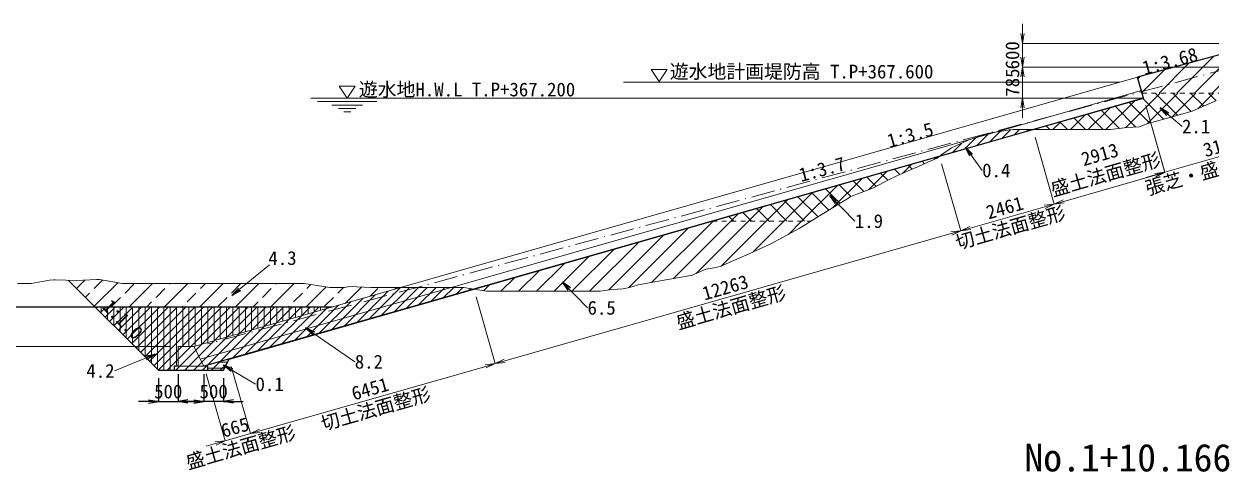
# Model space of a CAD drawing. Header units: millimetres. Extents: x -23295 to 84900, y -241468 to 58400.
# Drawn here: x 14885 to 44963, y 20912 to 32285 of the extents above; entities that cross this region are included whole.
import ezdxf
from ezdxf.enums import TextEntityAlignment as Align

# ---------------------------------------------------------------- set-up
doc = ezdxf.new("R2010")
doc.units = ezdxf.units.MM
doc.header["$LTSCALE"] = 100
doc.header["$PDSIZE"] = 300
doc.linetypes.add('SXF_一点短鎖線', pattern=[9.25, 6, -1.5, 0.25, -1.5])
doc.linetypes.add('SXF_跳び破線', pattern=[12, 6, -6])
doc.layers.get('Defpoints').update_dxf_attribs({"color": 191})
for name, color, linetype, lineweight in [('D-BGD', 7, 'Continuous', 13), ('D-BYP-STR6', 2, 'SXF_一点短鎖線', 13), ('D-STR-DIM', 7, 'Continuous', 13), ('D-STR-HTXT', 7, 'Continuous', 13), ('D-STR-STR5', 4, 'SXF_跳び破線', 13), ('D-STR-STR8', 3, 'Continuous', 25), ('D-STR-STR9', 1, 'Continuous', 25), ('D-STR-STRA', 6, 'Continuous', 25), ('D-STR-STRC', 7, 'Continuous', 13), ('D-STR-TXT', 7, 'Continuous', 13), ('D-TTL-TXT', 7, 'Continuous', 13), ('切土法面整形', 4, 'Continuous', 13), ('埋A', 6, 'Continuous', 13), ('埋C', 6, 'Continuous', 13), ('床堀', 3, 'Continuous', 13), ('張芝', 3, 'Continuous', 13), ('掘削', 4, 'Continuous', 13), ('盛土(2.5≦W＜4.0)', 5, 'Continuous', 13), ('盛土(W＜2.5)', 5, 'Continuous', 13), ('盛土法面整形', 1, 'Continuous', 13)]:
    doc.layers.add(name, color=color, linetype=linetype, lineweight=lineweight)
doc.styles.add('MS ゴシック', font='MS Gothic.ttf')
doc.styles.add('ＭＳ ゴシック', font='MS Gothic.ttf')
doc.dimstyles.new('DIM-100-F', dxfattribs={"dimscale": 100, "dimtxt": 3.5, "dimasz": 2.5, "dimexe": 0, "dimexo": 2, "dimgap": 0.8, "dimtad": 1, "dimdec": 0, "dimzin": 0, "dimdsep": 46, "dimtxsty": 'MS ゴシック', "dimblk": 'OPEN', "dimcen": 0.1, "dimclrd": 256, "dimclre": 256, "dimclrt": 256, "dimaunit": 1, "dimadec": 4, "dimazin": 0, "dimtfac": 1, "dimtdec": 0, "dimtmove": 2, "dimatfit": 3, "dimldrblk": 'OPEN', "dimfxl": 1, "dimtolj": 1, "dimtzin": 0, "dimlwd": -1, "dimlwe": -1, "dimarcsym": 0})
pattern_1 = [(45, (-164286.73, 143107.87), (-112.2532, 112.2532), [])]
pattern_2 = [(45, (-164286.73, 125651.6), (-224.5064, 224.5064), []), (135, (-164286.73, 125651.6), (-224.5064, -224.5064), [])]

# ---------------------------------------------------------------- blocks, each defined once
blk = doc.blocks.new('_Open')
at = {"color": 0, "linetype": 'ByBlock', "lineweight": -2}
for p, q in [((-1, 0.17), (0, 0)), ((-1, -0.17), (0, 0)), ((0, 0), (-1, 0))]:
    blk.add_line(p, q, dxfattribs=at)
blk = doc.blocks.new('*D106')
at = {"layer": 'D-STR-DIM', "transparency": 16777216}
for p, q in [((40183, 31435), (40183, 31685)), ((45311, 31185), (40183, 31185)), ((40183, 30400), (40183, 31185)), ((41045, 30400), (40183, 30400)), ((40183, 30150), (40183, 29900))]:
    blk.add_line(p, q, dxfattribs=at)
at = {"layer": 'Defpoints', "color": 0, "transparency": 16777216}
for p in [(40183, 31185), (45511, 31185), (41245, 30400)]:
    blk.add_point(p, dxfattribs=at)
at = {"layer": 'D-STR-DIM', "transparency": 16777216, "xscale": 250, "yscale": 250, "zscale": 250}
for p, rotation in [((40183, 31185), 270), ((40183, 30400), 90)]:
    blk.add_blockref('_Open', p, dxfattribs=dict(at, rotation=rotation))
at = {"layer": 'D-STR-DIM', "transparency": 16777216, "insert": (39928, 30793), "char_height": 350, "attachment_point": 5, "rotation": 90, "style": 'MS ゴシック'}
blk.add_mtext('\\A1;785', dxfattribs=at)
blk = doc.blocks.new('*D108')
at = {"layer": 'D-STR-DIM', "ltscale": 0.01, "transparency": 16777216}
for p, q in [((16495, 25100), (5911, 25100)), ((5911, 24350), (5911, 24850)), ((18595, 24100), (5911, 24100))]:
    blk.add_line(p, q, dxfattribs=at)
at = {"layer": 'Defpoints', "color": 0, "ltscale": 0.01, "transparency": 16777216}
for p in [(5911, 25100), (16695, 25100), (18795, 24100)]:
    blk.add_point(p, dxfattribs=at)
at = {"layer": 'D-STR-DIM', "ltscale": 0.01, "transparency": 16777216, "xscale": 250, "yscale": 250, "zscale": 250}
for p, rotation in [((5911, 25100), 90), ((5911, 24100), 270)]:
    blk.add_blockref('_Open', p, dxfattribs=dict(at, rotation=rotation))
at = {"layer": 'D-STR-DIM', "ltscale": 0.01, "transparency": 16777216, "insert": (5616, 24600), "char_height": 350, "attachment_point": 5, "rotation": 90, "style": 'MS ゴシック'}
blk.add_mtext('\\A1;1000', dxfattribs=at)
blk = doc.blocks.new('*D109')
at = {"layer": 'D-STR-DIM', "transparency": 16777216}
for p, q in [((40183, 32035), (40183, 32285)), ((45925, 31785), (40183, 31785)), ((40183, 31185), (40183, 31785)), ((45311, 31185), (40183, 31185)), ((40183, 30935), (40183, 30685))]:
    blk.add_line(p, q, dxfattribs=at)
at = {"layer": 'Defpoints', "color": 0, "transparency": 16777216}
for p in [(40183, 31785), (46125, 31785), (45511, 31185)]:
    blk.add_point(p, dxfattribs=at)
at = {"layer": 'D-STR-DIM', "transparency": 16777216, "xscale": 250, "yscale": 250, "zscale": 250}
for p, rotation in [((40183, 31785), 270), ((40183, 31185), 90)]:
    blk.add_blockref('_Open', p, dxfattribs=dict(at, rotation=rotation))
at = {"layer": 'D-STR-DIM', "transparency": 16777216, "insert": (39928, 31485), "char_height": 350, "attachment_point": 5, "rotation": 90, "style": 'MS ゴシック'}
blk.add_mtext('\\A1;600', dxfattribs=at)
blk = doc.blocks.new('*D110')
at = {"layer": 'Defpoints', "color": 0, "transparency": 16777216}
for p in [(20086, 23783), (19447, 23600), (20625, 21895)]:
    blk.add_point(p, dxfattribs=at)
at = {"layer": '盛土法面整形', "transparency": 16777216}
for p, q in [((20141, 23590), (20625, 21895)), ((19502, 23408), (19986, 21712)), ((20866, 21963), (21106, 22032)), ((19986, 21712), (20625, 21895)), ((19746, 21643), (19505, 21575))]:
    blk.add_line(p, q, dxfattribs=at)
at = {"layer": '盛土法面整形', "transparency": 16777216, "xscale": 250, "yscale": 250, "zscale": 250}
for p, rotation in [((20625, 21895), 195.9453959009215), ((19986, 21712), 15.94539590092147)]:
    blk.add_blockref('_Open', p, dxfattribs=dict(at, rotation=rotation))
at = {"layer": '盛土法面整形', "transparency": 16777216, "char_height": 350, "attachment_point": 5, "rotation": 15.9454, "style": 'MS ゴシック'}
for s, insert in [('\\A1;665', (20236, 22049)), ('\\A1;盛土法面整形', (20385, 21527))]:
    blk.add_mtext(s, dxfattribs=dict(at, insert=insert))
blk = doc.blocks.new('*D111')
at = {"layer": 'Defpoints', "color": 0, "transparency": 16777216}
for p in [(26288, 25555), (20086, 23783), (26828, 23667)]:
    blk.add_point(p, dxfattribs=at)
at = {"layer": '切土法面整形', "transparency": 16777216}
for p, q in [((26343, 25363), (26828, 23667)), ((20141, 23590), (20625, 21895)), ((20866, 21963), (26587, 23598))]:
    blk.add_line(p, q, dxfattribs=at)
at = {"layer": '切土法面整形', "transparency": 16777216, "xscale": 250, "yscale": 250, "zscale": 250}
for p, rotation in [((26828, 23667), 15.94539589957715), ((20625, 21895), 195.9453958995772)]:
    blk.add_blockref('_Open', p, dxfattribs=dict(at, rotation=rotation))
at = {"layer": '切土法面整形', "transparency": 16777216, "char_height": 350, "attachment_point": 5, "rotation": 15.9454, "style": 'MS ゴシック'}
for s, insert in [('\\A1;6451', (23657, 23026)), ('\\A1;切土法面整形', (23805, 22506))]:
    blk.add_mtext(s, dxfattribs=dict(at, insert=insert))
blk = doc.blocks.new('*D112')
at = {"layer": 'Defpoints', "color": 0, "transparency": 16777216}
for p in [(38079, 28924), (38619, 27036), (26288, 25555)]:
    blk.add_point(p, dxfattribs=at)
at = {"layer": '盛土法面整形', "transparency": 16777216}
for p, q in [((38134, 28731), (38619, 27036)), ((27068, 23736), (38378, 26967)), ((26343, 25363), (26828, 23667))]:
    blk.add_line(p, q, dxfattribs=at)
at = {"layer": '盛土法面整形', "transparency": 16777216, "xscale": 250, "yscale": 250, "zscale": 250}
for p, rotation in [((38619, 27036), 15.94539589957715), ((26828, 23667), 195.9453958995772)]:
    blk.add_blockref('_Open', p, dxfattribs=dict(at, rotation=rotation))
at = {"layer": '盛土法面整形', "transparency": 16777216, "char_height": 350, "attachment_point": 5, "rotation": 15.9454, "style": 'MS ゴシック'}
for s, insert in [('\\A1;12263', (32653, 25596)), ('\\A1;盛土法面整形', (32802, 25075))]:
    blk.add_mtext(s, dxfattribs=dict(at, insert=insert))
blk = doc.blocks.new('*D113')
at = {"layer": 'Defpoints', "color": 0, "transparency": 16777216}
for p in [(46125, 31785), (43247, 30400), (46811, 29384)]:
    blk.add_point(p, dxfattribs=at)
at = {"layer": '張芝', "transparency": 16777216}
for p, q in [((46180, 31593), (46811, 29384)), ((43302, 30208), (43784, 28519)), ((47051, 29453), (47292, 29521)), ((43784, 28519), (46811, 29384)), ((43544, 28451), (43303, 28382))]:
    blk.add_line(p, q, dxfattribs=at)
at = {"layer": '張芝', "transparency": 16777216, "xscale": 250, "yscale": 250, "zscale": 250}
for p, rotation in [((46811, 29384), 195.9453958995772), ((43784, 28519), 15.94539589957718)]:
    blk.add_blockref('_Open', p, dxfattribs=dict(at, rotation=rotation))
at = {"layer": '張芝', "transparency": 16777216, "char_height": 350, "attachment_point": 5, "rotation": 15.9454, "style": 'MS ゴシック'}
for s, insert in [('\\A1;{\\C3;3148', (45227, 29197)), ('\\A1;張芝・盛土法面整形}', (45377, 28672))]:
    blk.add_mtext(s, dxfattribs=dict(at, insert=insert))
blk = doc.blocks.new('*D118')
at = {"layer": 'Defpoints', "transparency": 16777216}
for p, q in [((19445, 23400), (19445, 22703)), ((19945, 23300), (19945, 22703)), ((19195, 22703), (18945, 22703)), ((19945, 22703), (19445, 22703)), ((20195, 22703), (20445, 22703))]:
    blk.add_line(p, q, dxfattribs=at)
at = {"layer": 'Defpoints', "color": 0, "transparency": 16777216}
for p in [(19445, 23600), (19945, 23500), (19445, 22703)]:
    blk.add_point(p, dxfattribs=at)
at = {"layer": 'Defpoints', "transparency": 16777216, "xscale": 250, "yscale": 250, "zscale": 250}
blk.add_blockref('_Open', (19445, 22703), dxfattribs=at)
at = {"layer": 'Defpoints', "transparency": 16777216, "xscale": 250, "yscale": 250, "zscale": 250, "rotation": 180}
blk.add_blockref('_Open', (19945, 22703), dxfattribs=at)
at = {"layer": 'Defpoints', "transparency": 16777216, "insert": (19695, 22958), "char_height": 350, "attachment_point": 5, "style": 'MS ゴシック'}
blk.add_mtext('\\A1;500', dxfattribs=at)
blk = doc.blocks.new('*D119')
at = {"layer": 'Defpoints', "transparency": 16777216}
for p, q in [((18295, 23300), (18295, 22703)), ((18795, 23400), (18795, 22703)), ((18045, 22703), (17795, 22703)), ((18295, 22703), (18795, 22703)), ((19045, 22703), (19295, 22703))]:
    blk.add_line(p, q, dxfattribs=at)
at = {"layer": 'Defpoints', "color": 0, "transparency": 16777216}
for p in [(18295, 23500), (18795, 23600), (18795, 22703)]:
    blk.add_point(p, dxfattribs=at)
at = {"layer": 'Defpoints', "transparency": 16777216, "xscale": 250, "yscale": 250, "zscale": 250}
blk.add_blockref('_Open', (18295, 22703), dxfattribs=at)
at = {"layer": 'Defpoints', "transparency": 16777216, "xscale": 250, "yscale": 250, "zscale": 250, "rotation": 180}
blk.add_blockref('_Open', (18795, 22703), dxfattribs=at)
at = {"layer": 'Defpoints', "transparency": 16777216, "insert": (18545, 22958), "char_height": 350, "attachment_point": 5, "style": 'MS ゴシック'}
blk.add_mtext('\\A1;500', dxfattribs=at)
blk = doc.blocks.new('*D241')
at = {"layer": 'Defpoints', "color": 0, "transparency": 16777216}
for p in [(40446, 29600), (38079, 28924), (40986, 27712)]:
    blk.add_point(p, dxfattribs=at)
at = {"layer": '切土法面整形', "transparency": 16777216}
for p, q in [((40501, 29408), (40986, 27712)), ((38134, 28731), (38619, 27036)), ((38859, 27104), (40745, 27643))]:
    blk.add_line(p, q, dxfattribs=at)
at = {"layer": '切土法面整形', "transparency": 16777216, "xscale": 250, "yscale": 250, "zscale": 250}
for p, rotation in [((40986, 27712), 15.94539589957715), ((38619, 27036), 195.9453958995772)]:
    blk.add_blockref('_Open', p, dxfattribs=dict(at, rotation=rotation))
at = {"layer": '切土法面整形', "transparency": 16777216, "char_height": 350, "attachment_point": 5, "rotation": 15.9454, "style": 'MS ゴシック'}
for s, insert in [('\\A1;切土法面整形', (39881, 27099)), ('\\A1;2461', (39732, 27619))]:
    blk.add_mtext(s, dxfattribs=dict(at, insert=insert))
blk = doc.blocks.new('*D242')
at = {"layer": 'Defpoints', "color": 0, "transparency": 16777216}
for p in [(43247, 30400), (40446, 29600), (43786, 28512)]:
    blk.add_point(p, dxfattribs=at)
at = {"layer": '盛土法面整形', "transparency": 16777216}
for p, q in [((43302, 30208), (43786, 28512)), ((40501, 29408), (40986, 27712)), ((41226, 27781), (43546, 28443))]:
    blk.add_line(p, q, dxfattribs=at)
at = {"layer": '盛土法面整形', "transparency": 16777216, "xscale": 250, "yscale": 250, "zscale": 250}
for p, rotation in [((43786, 28512), 15.94539589957715), ((40986, 27712), 195.9453958995772)]:
    blk.add_blockref('_Open', p, dxfattribs=dict(at, rotation=rotation))
at = {"layer": '盛土法面整形', "transparency": 16777216, "char_height": 350, "attachment_point": 5, "rotation": 15.9454, "style": 'MS ゴシック'}
for s, insert in [('\\A1;2913', (42140, 28968)), ('\\A1;盛土法面整形', (42290, 28446))]:
    blk.add_mtext(s, dxfattribs=dict(at, insert=insert))

msp = doc.modelspace()

# ---------------------------------------------------------------- hatches: boundary and pattern name
at = {"layer": '埋A'}
h = msp.add_hatch(dxfattribs=at)
h.set_pattern_fill('ANSI31', color=256, scale=50, angle=45)
h.set_pattern_definition([(90, (-164286.73, 113876.99), (-158.75, 0), [])])
h.paths.add_polyline_path([(22694.6, 25100.1), (16694.6, 25100.1), (18294.6, 23500.1), (18694.6, 23500.1), (18694.6, 23600.1), (18794.6, 23600.1), (18794.6, 24100.1), (19194.6, 24100.1)])
at = {"layer": '埋C'}
h = msp.add_hatch(dxfattribs=at)
h.set_pattern_fill('ANSI31', color=256, scale=50, angle=135)
h.set_pattern_definition([(180, (-164286.73, 113876.99), (-1e-14, -158.75), [])])
h.paths.add_polyline_path([(19944.6, 23500.1), (20085.9, 23782.8), (19446.6, 23600.1), (19544.6, 23600.1), (19544.6, 23500.1)])
at = {"layer": '床堀'}
h = msp.add_hatch(dxfattribs=at)
h.set_pattern_fill('ANSI31', color=256, scale=50)
h.set_pattern_definition(pattern_1)
h.paths.add_polyline_path([(40446.2, 29600), (40446.1, 29600), (39948.9, 29600), (39869.4, 29594.1), (39848, 29596.3), (39810.6, 29589.8), (39292.7, 29500), (38807.3, 29331.7), (38716, 29290.9), (38383.1, 29142.3), (38139.3, 28966.8), (38079.4, 28923.8)])
h = msp.add_hatch(dxfattribs=at)
h.set_pattern_fill('ANSI31', color=256, scale=50)
h.set_pattern_definition(pattern_1)
h.paths.add_polyline_path([(26288.3, 25554.9), (26028.2, 25600), (25764.3, 25600), (25565.7, 25600), (25451.5, 25600), (25028.6, 25600), (24874.8, 25600), (24761, 25600), (24467, 25600), (24444.2, 25600), (22694.6, 25100.1), (16694.6, 25100.1), (18294.6, 23500.1), (19944.6, 23500.1), (20085.9, 23782.8)])
at = {"layer": '掘削'}
h = msp.add_hatch(dxfattribs=at)
h.set_pattern_fill('ANSI33', color=256, scale=100)
h.set_pattern_definition([(45, (-164286.73, 144107.9), (-449.0128, 449.0128), []), (45, (-163837.7, 144107.9), (-449.0128, 449.0128), [317.5, -158.75])])
h.paths.add_polyline_path([(16012.3, 25782.4), (16694.6, 25100.1), (22694.6, 25100.1), (24444.2, 25600), (24298, 25600), (23757.7, 25600), (23721.3, 25600), (23672.2, 25600), (23144.6, 25619.4), (23002.2, 25600), (22754.3, 25600), (22636, 25600), (22315.8, 25643.7), (21991.2, 25700), (21903.5, 25700), (21751, 25700), (21414.5, 25700), (21171.1, 25700), (20747.7, 25700), (20438.7, 25700), (20261, 25700), (19744.4, 25700), (19684.3, 25700), (19340, 25700), (19107.6, 25700), (18850.7, 25700), (18241.4, 25700), (17954.2, 25700), (17737.8, 25700), (17509, 25700), (17377.4, 25700), (17142.8, 25740.7), (16800.7, 25800), (16776.5, 25800), (16734.5, 25800), (16224, 25774.6)])
at = {"layer": '盛土(2.5≦W＜4.0)'}
h = msp.add_hatch(dxfattribs=at)
h.set_pattern_fill('ANSI31', color=256, scale=100)
h.set_pattern_definition([(45, (-164286.73, 117151.6), (-224.5064, 224.5064), [])])
h.paths.add_polyline_path([(47366.7, 31253.1), (47538.4, 31300), (47837.1, 31381.6), (47943.5, 31410.6), (48087.2, 31424.9), (48520.2, 31500), (45197.7, 31500), (43095.5, 30929), (43210.7, 30525.7), (45710.7, 30525.7), (45830.5, 30567.3), (46213.3, 30738.2), (46439.8, 30839.3), (46790, 30995.6), (46833.8, 31015.2)])
h = msp.add_hatch(dxfattribs=at)
h.set_pattern_fill('ANSI31', color=256, scale=100)
h.set_pattern_definition([(45, (-164286.73, 125651.6), (-224.5064, 224.5064), [])])
h.paths.add_polyline_path([(34523.3, 27092), (34679, 27188.5), (34794.1, 27259.9), (34826.8, 27280.2), (32326.8, 27280.2), (26288.3, 25554.9), (26385, 25538.1), (26604.9, 25500), (26767.6, 25500), (27030.5, 25500), (27181.6, 25500), (27741.4, 25500), (27758.4, 25500), (27770.9, 25500), (28129.1, 25500), (28335.1, 25500), (28774.2, 25500), (29227.8, 25500), (29488.5, 25500), (29776.6, 25550), (30065.2, 25564.3), (30225, 25600), (30447.9, 25666.4), (30780.8, 25724.1), (31058.9, 25772.3), (31784.2, 25898.1), (31795.4, 25901.1), (32157.5, 26062.8), (32372.1, 26100), (32523.7, 26126.3), (32948.8, 26316.1), (33256.1, 26453.3), (33525.5, 26573.6), (33790.8, 26692), (34102.2, 26862.1)])
at = {"layer": '盛土(W＜2.5)'}
h = msp.add_hatch(dxfattribs=at)
h.set_pattern_fill('ANSI37', color=256, scale=100)
h.set_pattern_definition(pattern_2)
h.paths.add_polyline_path([(44242.5, 30000), (44483.1, 30065.7), (44827.2, 30219.3), (45059.9, 30323.2), (45374.4, 30409.1), (45636.6, 30500), (45710.7, 30525.7), (43210.7, 30525.7), (43246.6, 30400.1), (40446.2, 29600), (40580.4, 29600), (40814, 29600), (41022.8, 29600), (41305.2, 29600), (41599.6, 29600), (41817.3, 29600), (42176.3, 29600), (42411.5, 29600), (42820.6, 29655.9), (43143.9, 29667.8), (43329.7, 29750.7), (43823.9, 29885.7)])
h = msp.add_hatch(dxfattribs=at)
h.set_pattern_fill('ANSI37', color=256, scale=100)
h.set_pattern_definition(pattern_2)
h.paths.add_polyline_path([(36409.1, 28121.9), (36552, 28200), (36800.7, 28335.8), (36985.8, 28418.5), (37284.5, 28551.8), (37562.5, 28675.9), (37804, 28783.7), (38016.9, 28878.8), (38079.4, 28923.8), (32326.8, 27280.2), (34826.8, 27280.2), (35255.7, 27546), (35797.4, 27881.8), (35819.6, 27895.6), (35832.4, 27903.5), (35879.7, 27924.6)])

# ---------------------------------------------------------------- linework, layer by layer
at = {"layer": 'D-BGD', "linetype": 'Continuous', "lineweight": 13}
msp.add_lwpolyline([(45059.9, 30323.2), (44827.2, 30219.3), (44483.1, 30065.7), (44242.5, 30000), (43823.9, 29885.7), (43329.7, 29750.7), (43143.9, 29667.8), (42820.6, 29655.9), (42411.5, 29600), (42176.3, 29600), (41817.3, 29600), (41599.6, 29600), (41305.2, 29600), (41022.8, 29600), (40814, 29600), (40580.4, 29600), (40446.1, 29600), (39948.9, 29600), (39869.4, 29594.1), (39848, 29596.3), (39810.6, 29589.8), (39292.7, 29500), (38807.3, 29331.7), (38716, 29290.9), (38383.1, 29142.3), (38139.3, 28966.8), (38016.9, 28878.8), (37804, 28783.7), (37562.5, 28675.9), (37284.5, 28551.8), (36985.8, 28418.5), (36800.7, 28335.8), (36552, 28200), (36409.1, 28121.9), (35879.7, 27924.6), (35832.4, 27903.5), (35819.6, 27895.6), (35797.4, 27881.8), (35255.7, 27546), (34794.1, 27259.9), (34679, 27188.5), (34523.3, 27092), (34102.2, 26862.1), (33790.8, 26692), (33525.5, 26573.6), (33256.1, 26453.3), (32948.8, 26316.1), (32523.7, 26126.3), (32372.1, 26100), (32157.5, 26062.8), (31795.4, 25901.1), (31784.2, 25898.1), (31058.9, 25772.3), (30780.8, 25724.1), (30447.9, 25666.4), (30225, 25600), (30065.2, 25564.3), (29776.6, 25550), (29488.5, 25500), (29227.8, 25500), (28774.2, 25500), (28335.1, 25500), (28129.1, 25500), (27770.9, 25500), (27758.4, 25500), (27741.4, 25500), (27181.6, 25500), (27030.5, 25500), (26767.6, 25500), (26604.9, 25500), (26385, 25538.1), (26028.2, 25600), (25764.3, 25600), (25565.7, 25600), (25451.5, 25600), (25028.6, 25600), (24874.8, 25600), (24761, 25600), (24467, 25600), (24298, 25600), (23757.7, 25600), (23721.3, 25600), (23672.2, 25600), (23144.6, 25619.4), (23002.2, 25600), (22754.3, 25600), (22636, 25600), (22315.8, 25643.7), (21991.2, 25700), (21903.5, 25700), (21751, 25700), (21414.5, 25700), (21171.1, 25700), (20747.7, 25700), (20438.7, 25700), (20261, 25700), (19744.4, 25700), (19684.3, 25700), (19340, 25700), (19107.6, 25700), (18850.7, 25700), (18241.4, 25700), (17954.2, 25700), (17737.8, 25700), (17509, 25700), (17377.4, 25700), (17142.8, 25740.7), (16800.7, 25800), (16776.5, 25800), (16734.5, 25800), (16224, 25774.6), (15677.9, 25794.7), (15647.3, 25791.6), (15533.9, 25780.3), (15070.6, 25700), (14727.9, 25700)], dxfattribs=at)
at = {"layer": 'D-BYP-STR6', "linetype": 'SXF_一点短鎖線'}
msp.add_lwpolyline([(63633.6, 25623.9), (52511.1, 31185.2), (45511.1, 31185.2), (19540.8, 24166.2)], dxfattribs=at)
at = {"layer": 'D-STR-HTXT', "linetype": 'Continuous'}
for p, q in [((31180.4, 31121.9), (30780.4, 31121.9)), ((30980.4, 30821.9), (30780.4, 31121.9)), ((30980.4, 30821.9), (31180.4, 31121.9)), ((30077.5, 30800.1), (42644.6, 30800.1))]:
    msp.add_line(p, q, dxfattribs=at)
at = {"layer": 'D-STR-HTXT'}
for p, q in [((23278.4, 30700.1), (22878.4, 30700.1)), ((23078.4, 30400.1), (22878.4, 30700.1)), ((23078.4, 30400.1), (23278.4, 30700.1)), ((22157.7, 30400.1), (43246.6, 30400.1)), ((23828.4, 30312.1), (22328.4, 30312.1)), ((23468.4, 30224.1), (22688.4, 30224.1)), ((23298.4, 30136.1), (22858.4, 30136.1)), ((23166.4, 30048.1), (22990.4, 30048.1))]:
    msp.add_line(p, q, dxfattribs=at)
at = {"layer": 'D-STR-STR5', "linetype": 'SXF_跳び破線', "ltscale": 0.2}
for p, q in [((43210.7, 30525.7), (45710.7, 30525.7)), ((32326.8, 27280.2), (34826.8, 27280.2))]:
    msp.add_line(p, q, dxfattribs=at)
at = {"layer": 'D-STR-STR8'}
msp.add_line((38079.4, 28923.8), (40446.1, 29600), dxfattribs=at)
msp.add_lwpolyline([(16012.3, 25782.4), (18294.6, 23500.1), (19944.6, 23500.1), (20085.9, 23782.8), (26288.3, 25554.9)], dxfattribs=at)
at = {"layer": 'D-STR-STR9', "ltscale": 0.01}
msp.add_line((45511.1, 31585.2), (43095.5, 30929), dxfattribs=at)
at = {"layer": 'D-STR-STR9'}
for p, q in [((43246.6, 30400.1), (43095.5, 30929)), ((40446.2, 29600), (43246.6, 30400.1)), ((26288.3, 25554.9), (38079.4, 28923.8))]:
    msp.add_line(p, q, dxfattribs=at)
at = {"layer": 'D-STR-STRA'}
msp.add_line((22694.6, 25100.1), (2850, 25100.1), dxfattribs=at)
at = {"layer": 'D-STR-STRC', "ltscale": 0.2}
for p, q in [((43095.5, 30929), (19194.6, 24100.1)), ((43191.7, 30592.4), (43095.5, 30929)), ((43191.7, 30592.4), (19353.8, 23781.6))]:
    msp.add_line(p, q, dxfattribs=at)
at = {"layer": 'D-STR-STRC', "linetype": 'Continuous', "lineweight": 25}
for q in [(19446.6, 23600.1), (43191.7, 30592.4)]:
    msp.add_line((43246.6, 30400.1), q, dxfattribs=at)
at = {"layer": 'D-STR-STRC', "ltscale": 0.2}
msp.add_lwpolyline([(18794.6, 23600.1), (18794.6, 24100.1), (19194.6, 24100.1), (19444.6, 23600.1)], close=True, dxfattribs=at)
at = {"layer": 'D-STR-STRC', "linetype": 'Continuous', "lineweight": 25}
msp.add_lwpolyline([(18794.6, 23600.1), (18694.6, 23600.1), (18694.6, 23500.1), (19544.6, 23500.1), (19544.6, 23600.1), (19444.6, 23600.1)], dxfattribs=at)

# ---------------------------------------------------------------- texts
at = {"layer": 'D-STR-TXT', "style": 'ＭＳ ゴシック'}
for s, rotation, p in [('1:3.68', 15.02492, (43271.1, 30983.9)), ('1:3.5', 15.9454, (36813.3, 29134))]:
    msp.add_text(s, height=350, rotation=rotation, dxfattribs=at).set_placement(p)
at = {"layer": 'D-STR-TXT', "ltscale": 0.01, "style": 'ＭＳ ゴシック'}
for s, p in [('遊水地計画堤防高 T.P+367.600', (31249, 30897)), ('遊水地H.W.L T.P+367.200', (23373.8, 30443.2))]:
    msp.add_text(s, height=350, dxfattribs=at).set_placement(p)
at = {"layer": 'D-STR-TXT', "style": 'ＭＳ ゴシック'}
for s, rotation, p in [('1:3.7', 15.124, (35177.9, 28326.1)), ('1:1.0', 315, (17201.9, 24592.8))]:
    msp.add_text(s, height=350, rotation=rotation, dxfattribs=at).set_placement(p, align=Align.BOTTOM_CENTER)
at = {"layer": 'D-TTL-TXT', "style": 'MS ゴシック'}
msp.add_text('No.1+10.166', height=700, dxfattribs=at).set_placement((42850, 20723.7), align=Align.BOTTOM_CENTER)
at = {"layer": '埋A', "style": 'ＭＳ ゴシック'}
msp.add_text('4.2', height=350, dxfattribs=at).set_placement((17185.5, 23483.4), align=Align.MIDDLE_RIGHT)
at = {"layer": '埋C', "style": 'ＭＳ ゴシック'}
msp.add_text('0.1', height=350, dxfattribs=at).set_placement((20756.1, 23146), align=Align.MIDDLE_LEFT)
at = {"layer": '床堀', "style": 'ＭＳ ゴシック'}
for s, p in [('0.4', (39159.8, 28567.6)), ('8.2', (23270.8, 23715.1))]:
    msp.add_text(s, height=350, dxfattribs=at).set_placement(p, align=Align.MIDDLE_LEFT)
at = {"layer": '掘削', "style": 'ＭＳ ゴシック'}
msp.add_text('4.3', height=350, dxfattribs=at).set_placement((21795.7, 26168.9), align=Align.RIGHT)
at = {"layer": '盛土(2.5≦W＜4.0)', "style": 'ＭＳ ゴシック'}
msp.add_text('6.5', height=350, dxfattribs=at).set_placement((29164.6, 25083.4), align=Align.MIDDLE_LEFT)
at = {"layer": '盛土(W＜2.5)', "style": 'ＭＳ ゴシック'}
for s, p in [('2.1', (44222.5, 29681.9)), ('1.9', (35936.3, 27281.3))]:
    msp.add_text(s, height=350, dxfattribs=at).set_placement(p, align=Align.MIDDLE_LEFT)

# ---------------------------------------------------------------- dimensions: what is measured, and where the dimension line sits
at = {"layer": 'D-STR-DIM'}
for base, p1, p2, picture, middle in [((40183.3, 31785.2), (45511.2, 31185.2), (46124.8, 31785.2), '*D109', (39928.3, 31485.2)), ((40183.3, 31185.2), (41244.6, 30400.1), (45511.2, 31185.2), '*D106', (39928.3, 30792.6))]:
    dim = msp.add_linear_dim(base=base, p1=p1, p2=p2, angle=90, dimstyle='DIM-100-F', override={"dimtix": 1}, dxfattribs=at)
    dim.commit()
    dim.dimension.update_dxf_attribs({"geometry": picture, "text_midpoint": middle})
at = {"layer": 'D-STR-DIM', "ltscale": 0.01}
dim = msp.add_linear_dim(base=(5911.1, 25100.1), p1=(18794.6, 24100.1), p2=(16694.6, 25100.1), angle=90, dimstyle='DIM-100-F', dxfattribs=at)
dim.commit()
dim.dimension.update_dxf_attribs({"geometry": '*D108', "text_midpoint": (5616.1, 24600.1)})
at = {"layer": 'Defpoints'}
dim = msp.add_linear_dim(base=(18794.6, 22703.1), p1=(18294.6, 23500.1), p2=(18794.6, 23600.1), angle=180, dimstyle='DIM-100-F', override={"dimtix": 1}, dxfattribs=at)
dim.commit()
dim.dimension.update_dxf_attribs({"geometry": '*D119', "text_midpoint": (18544.6, 22958.1)})
dim = msp.add_linear_dim(base=(19444.6, 22703.1), p1=(19944.6, 23500.1), p2=(19444.6, 23600.1), dimstyle='DIM-100-F', override={"dimtix": 1}, dxfattribs=at)
dim.commit()
dim.dimension.update_dxf_attribs({"geometry": '*D118', "text_midpoint": (19694.6, 22958.1)})
at = {"layer": '切土法面整形'}
dim = msp.add_linear_dim(base=(40985.6, 27711.9), p1=(38079.4, 28923.8), p2=(40446.1, 29600), angle=195.9454, text='<>\\X切土法面整形', dimstyle='DIM-100-F', dxfattribs=at)
dim.commit()
dim.dimension.update_dxf_attribs({"geometry": '*D241', "text_midpoint": (39802.2, 27373.8), "dimtype": 160})
dim = msp.add_linear_dim(base=(26827.8, 23666.9), p1=(20085.9, 23782.8), p2=(26288.3, 25554.9), angle=195.9454, text='<>\\X切土法面整形', dimstyle='DIM-100-F', dxfattribs=at)
dim.commit()
dim.dimension.update_dxf_attribs({"geometry": '*D111', "text_midpoint": (23726.6, 22780.8)})
at = {"layer": '張芝'}
dim = msp.add_linear_dim(base=(46810.8, 29384.1), p1=(43246.6, 30400.1), p2=(46124.8, 31785.2), angle=195.9454, text='{\\C3;<>\\X張芝・盛土法面整形}', dimstyle='DIM-100-F', override={"dimtix": 1}, dxfattribs=at)
dim.commit()
dim.dimension.update_dxf_attribs({"geometry": '*D113', "text_midpoint": (45297.4, 28951.7)})
at = {"layer": '盛土法面整形'}
dim = msp.add_linear_dim(base=(43786.1, 28512.1), p1=(40446.1, 29600), p2=(43246.6, 30400.1), angle=195.9454, text='<>\\X盛土法面整形', dimstyle='DIM-100-F', override={"dimtix": 1}, dxfattribs=at)
dim.commit()
dim.dimension.update_dxf_attribs({"geometry": '*D242', "text_midpoint": (42210.5, 28722.8), "dimtype": 160})
dim = msp.add_linear_dim(base=(38618.9, 27035.7), p1=(26288.3, 25554.9), p2=(38079.4, 28923.8), angle=195.9454, text='<>\\X盛土法面整形', dimstyle='DIM-100-F', override={"dimtix": 1}, dxfattribs=at)
dim.commit()
dim.dimension.update_dxf_attribs({"geometry": '*D112', "text_midpoint": (32723.3, 25351.3)})
dim = msp.add_aligned_dim(p1=(19446.6, 23600.1), p2=(20085.9, 23782.8), distance=-1963.6, text='<>\\X盛土法面整形', dimstyle='DIM-100-F', override={"dimtix": 1}, dxfattribs=at)
dim.commit()
dim.dimension.update_dxf_attribs({"geometry": '*D110', "text_midpoint": (20305.7, 21803.4)})

# ---------------------------------------------------------------- leaders
at = {"layer": '埋A'}
msp.add_leader([(18210.1, 23910.1), (17185.5, 23483.4)], dimstyle='DIM-100-F', override={"dimgap": 0.8, "dimtad": 0, "dimarcsym": 2}, dxfattribs=at)
at = {"layer": '埋C'}
msp.add_leader([(19944.6, 23630.3), (20756.1, 23146)], dimstyle='DIM-100-F', override={"dimgap": 0.8, "dimtad": 0, "dimarcsym": 2}, dxfattribs=at)
at = {"layer": '床堀'}
for points in [[(38736.1, 29156), (39159.8, 28567.6)], [(22024.3, 24574.7), (23270.8, 23715.1)]]:
    msp.add_leader(points, dimstyle='DIM-100-F', override={"dimgap": 0.8, "dimtad": 0, "dimarcsym": 2}, dxfattribs=at)
at = {"layer": '掘削'}
msp.add_leader([(20152.8, 25391.6), (21113.4, 26168.9)], dimstyle='DIM-100-F', override={"dimgap": 0.8, "dimtad": 0, "dimarcsym": 2}, dxfattribs=at)
at = {"layer": '盛土(2.5≦W＜4.0)'}
msp.add_leader([(28527, 25734.2), (29164.6, 25083.4)], dimstyle='DIM-100-F', override={"dimgap": 0.8, "dimtad": 0, "dimarcsym": 2}, dxfattribs=at)
at = {"layer": '盛土(W＜2.5)'}
for points in [[(43671.7, 30150.1), (44222.5, 29681.9)], [(35298.7, 27932.1), (35936.3, 27281.3)]]:
    msp.add_leader(points, dimstyle='DIM-100-F', override={"dimgap": 0.8, "dimtad": 0, "dimarcsym": 2}, dxfattribs=at)

doc.saveas('drawing.dxf')
